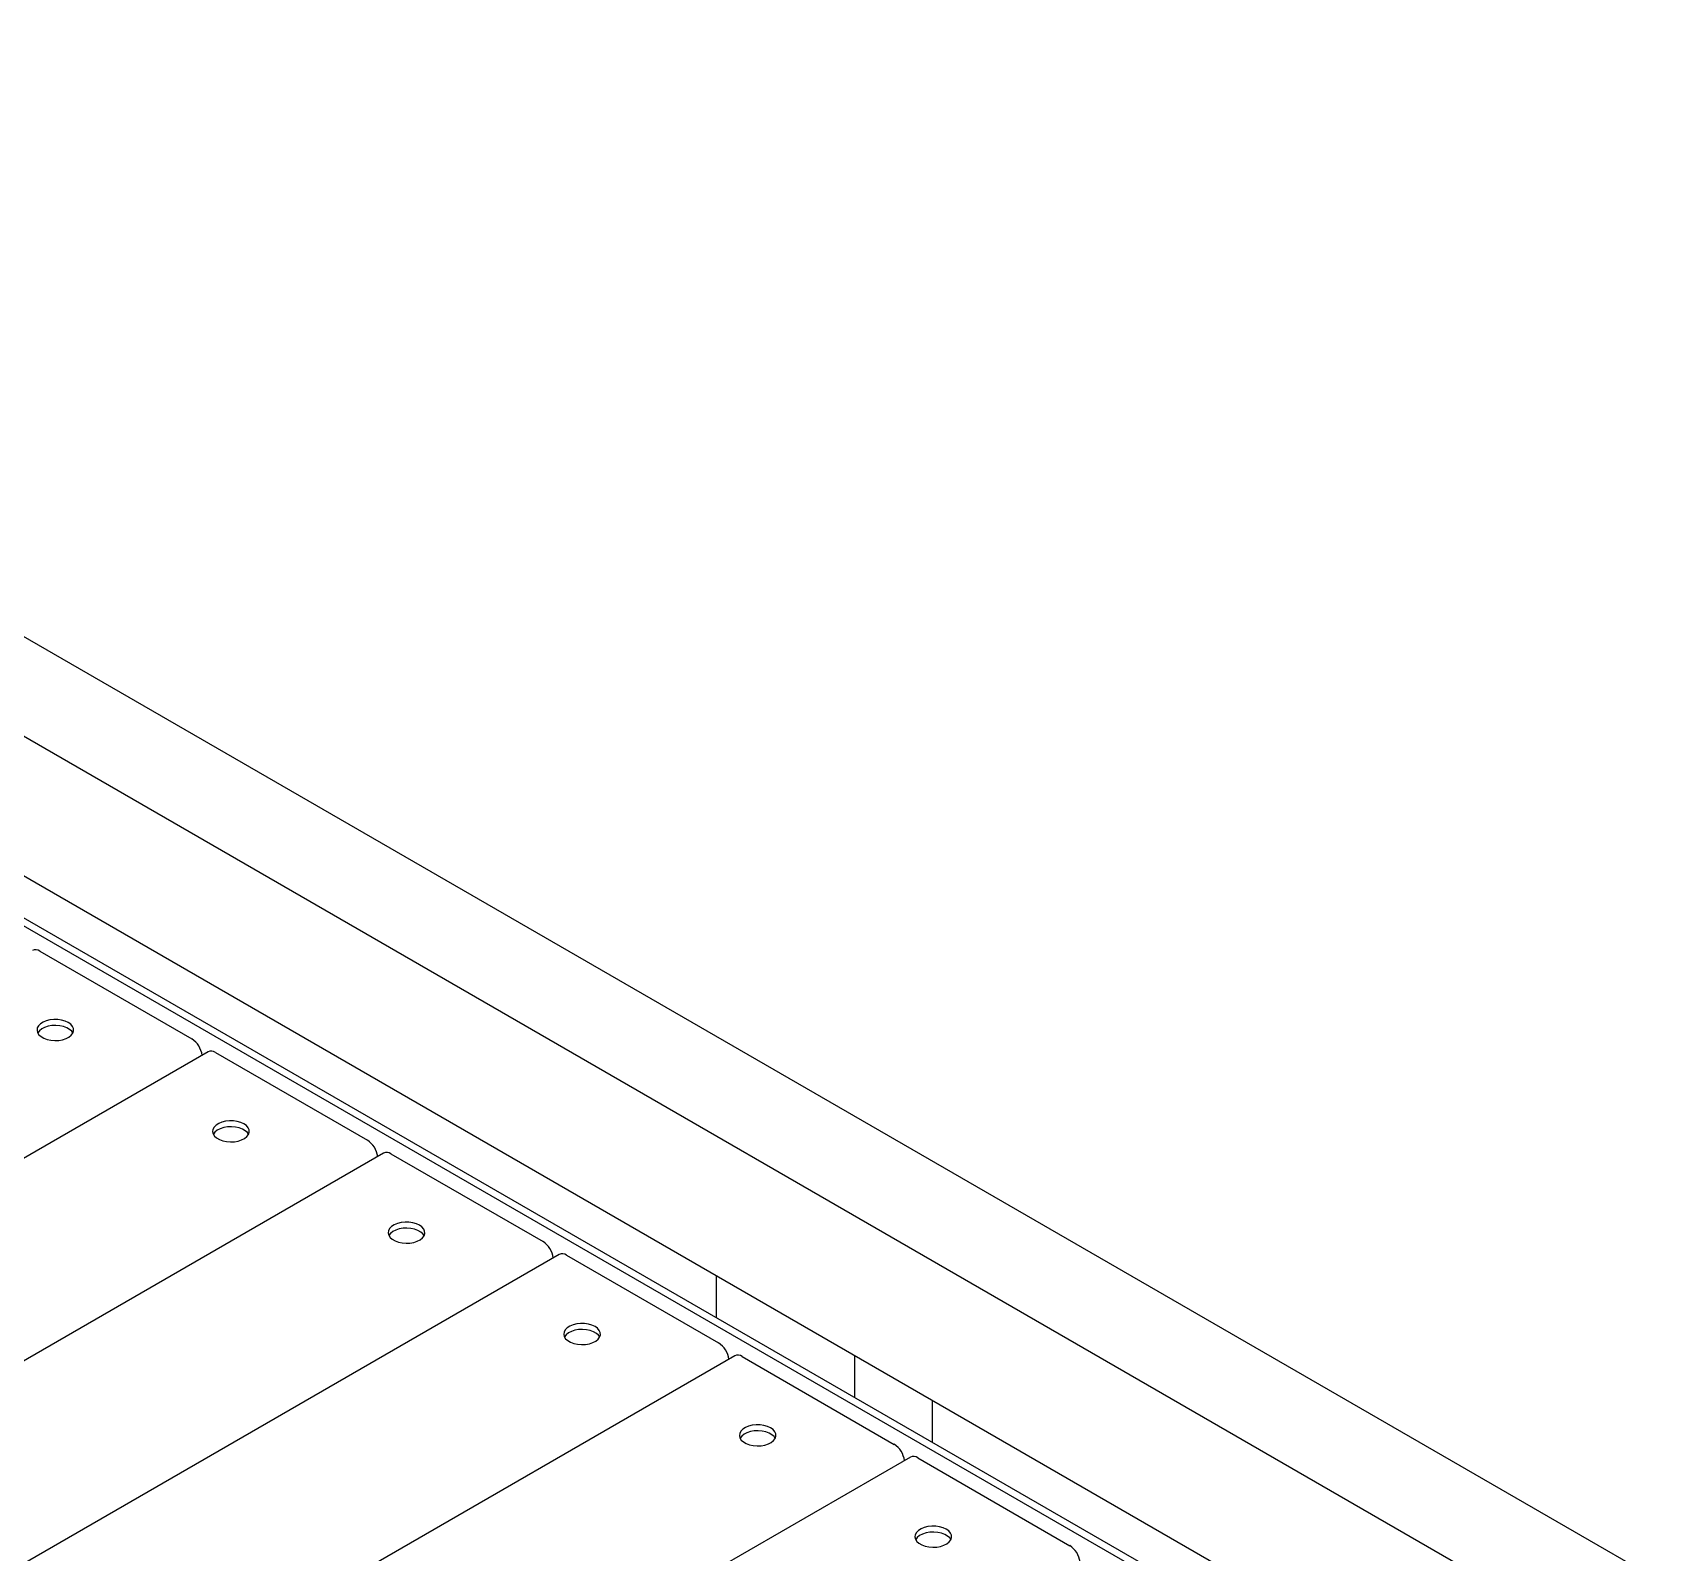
# Model space of a CAD drawing. Header units: millimetres. Extents: x 0 to 11880, y 0 to 8400.
# Drawn here: x 4931 to 5595, y 2186 to 2808 of the extents above; entities that cross this region are included whole.
import ezdxf

# ---------------------------------------------------------------- set-up
doc = ezdxf.new("R2010")
doc.units = ezdxf.units.MM
doc.header["$LTSCALE"] = 20
doc.layers.add('ANNOTAZIONI', color=7, linetype='Continuous')
doc.styles.get("Standard").update_dxf_attribs({"font": 'arial.ttf'})
doc.dimstyles.new('SLDDIMSTYLE1', dxfattribs={"dimtxt": 0.18, "dimasz": 20.32, "dimexe": 0, "dimexo": 0.0625, "dimgap": 0, "dimtad": 0, "dimtih": 1, "dimtoh": 1, "dimdec": 0, "dimrnd": 1e-09, "dimzin": 0, "dimdsep": 46, "dimtxsty": 'Standard', "dimblk1": 'DOT', "dimblk2": 'DOT', "dimsah": 1, "dimcen": 0.09, "dimadec": 0, "dimazin": 0, "dimtfac": 20.32, "dimtdec": 0, "dimtofl": 0, "dimtmove": 0, "dimatfit": 3, "dimldrblk": 'DOT', "dimfxl": 1, "dimfrac": 2, "dimtolj": 1, "dimtzin": 0, "dimarcsym": 0})

# ---------------------------------------------------------------- blocks, each defined once
blk = doc.blocks.new('_Dot')
at = {"color": 0, "linetype": 'ByBlock', "lineweight": -2}
blk.add_line((-0.5, 0), (-1, 0), dxfattribs=at)
at = {"color": 0, "linetype": 'ByBlock', "const_width": 0.5}
blk.add_lwpolyline([(-0.25, 0, 1), (0.25, 0, 1)], format="xyb", close=True, dxfattribs=at)

msp = doc.modelspace()

# ---------------------------------------------------------------- linework, layer by layer
at = {"color": 7, "linetype": 'Continuous', "lineweight": 25}
for p, q in [((6355.66, 1736.59), (3127.72, 3600.04)), ((6320.3, 1716.18), (3092.36, 3579.63)), ((6320.3, 1659.02), (3092.36, 3522.48)), ((6304.04, 1648), (3076.1, 3511.45)), ((6306.87, 1649.64), (3078.93, 3513.09)), ((4933.95, 2432.4), (4996.18, 2396.48)), ((5002.8, 2391.22), (4734.09, 2236.11)), ((5005.79, 2390.93), (5068.02, 2355)), ((5074.64, 2349.75), (4805.94, 2194.63)), ((5077.64, 2349.45), (5139.86, 2313.53)), ((5146.48, 2308.28), (4877.78, 2153.16)), ((5149.48, 2307.98), (5211.7, 2272.06)), ((5210.85, 2282.35), (5210.85, 2299.5)), ((5218.32, 2266.8), (4949.62, 2111.68)), ((5221.32, 2266.51), (5283.55, 2230.58)), ((5267.42, 2249.7), (5267.42, 2266.84)), ((5299.24, 2231.33), (5299.24, 2248.47)), ((5290.16, 2225.33), (5021.46, 2070.21)), ((5293.16, 2225.03), (5355.39, 2189.11))]:
    msp.add_line(p, q, dxfattribs=at)
at = {"color": 7, "linetype": 'Continuous', "lineweight": 25, "flags": 128}
for points in [[(4945.62, 2403.21), (4944.36, 2403.8), (4942.9, 2404.22), (4941.33, 2404.44), (4939.71, 2404.47), (4938.12, 2404.29), (4936.63, 2403.92), (4935.31, 2403.37), (4934.23, 2402.68), (4933.43, 2401.86), (4932.95, 2400.97), (4932.82, 2400.03), (4933.04, 2399.11), (4933.6, 2398.23), (4934.47, 2397.44), (4935.62, 2396.78), (4936.98, 2396.27), (4938.51, 2395.95), (4940.11, 2395.82), (4941.73, 2395.9), (4943.28, 2396.17), (4944.69, 2396.63), (4945.9, 2397.26), (4946.85, 2398.02), (4947.49, 2398.88), (4947.79, 2399.8), (4947.75, 2400.74), (4947.36, 2401.64), (4946.64, 2402.48), (4945.62, 2403.21)], [(4947.51, 2398.93), (4947.04, 2399.63), (4946.16, 2400.41), (4945.02, 2401.08), (4943.65, 2401.58), (4942.13, 2401.9), (4940.52, 2402.03), (4938.9, 2401.95), (4937.35, 2401.68), (4935.94, 2401.22), (4934.73, 2400.59), (4933.79, 2399.83), (4933.15, 2398.97), (4933.12, 2398.93)], [(5017.46, 2361.74), (5016.2, 2362.33), (5014.75, 2362.74), (5013.17, 2362.97), (5011.55, 2362.99), (5009.96, 2362.82), (5008.47, 2362.45), (5007.15, 2361.9), (5006.07, 2361.2), (5005.27, 2360.39), (5004.79, 2359.49), (5004.66, 2358.56), (5004.88, 2357.63), (5005.44, 2356.75), (5006.31, 2355.97), (5007.46, 2355.3), (5008.83, 2354.8), (5010.35, 2354.48), (5011.96, 2354.35), (5013.57, 2354.43), (5015.12, 2354.7), (5016.53, 2355.16), (5017.74, 2355.79), (5018.69, 2356.55), (5019.33, 2357.41), (5019.63, 2358.33), (5019.59, 2359.26), (5019.2, 2360.17), (5018.48, 2361.01), (5017.46, 2361.74)], [(5019.35, 2357.45), (5018.88, 2358.15), (5018, 2358.94), (5016.86, 2359.6), (5015.49, 2360.11), (5013.97, 2360.43), (5012.36, 2360.56), (5010.75, 2360.48), (5009.2, 2360.21), (5007.78, 2359.74), (5006.58, 2359.12), (5005.63, 2358.36), (5004.99, 2357.5), (5004.97, 2357.45)], [(5089.3, 2320.27), (5088.04, 2320.85), (5086.59, 2321.27), (5085.01, 2321.49), (5083.39, 2321.52), (5081.8, 2321.34), (5080.31, 2320.97), (5078.99, 2320.43), (5077.91, 2319.73), (5077.11, 2318.91), (5076.64, 2318.02), (5076.5, 2317.09), (5076.72, 2316.16), (5077.28, 2315.28), (5078.16, 2314.49), (5079.3, 2313.83), (5080.67, 2313.33), (5082.19, 2313), (5083.8, 2312.88), (5085.41, 2312.95), (5086.96, 2313.23), (5088.38, 2313.69), (5089.58, 2314.31), (5090.53, 2315.07), (5091.17, 2315.93), (5091.48, 2316.85), (5091.43, 2317.79), (5091.04, 2318.7), (5090.32, 2319.54), (5089.3, 2320.27)], [(5091.19, 2315.98), (5090.72, 2316.68), (5089.85, 2317.47), (5088.7, 2318.13), (5087.33, 2318.63), (5085.81, 2318.96), (5084.2, 2319.08), (5082.59, 2319.01), (5081.04, 2318.73), (5079.63, 2318.27), (5078.42, 2317.65), (5077.47, 2316.89), (5076.83, 2316.03), (5076.81, 2315.98)], [(5161.15, 2278.79), (5159.88, 2279.38), (5158.43, 2279.79), (5156.86, 2280.02), (5155.23, 2280.05), (5153.64, 2279.87), (5152.15, 2279.5), (5150.83, 2278.95), (5149.75, 2278.26), (5148.95, 2277.44), (5148.48, 2276.55), (5148.35, 2275.61), (5148.56, 2274.69), (5149.12, 2273.81), (5150, 2273.02), (5151.14, 2272.36), (5152.51, 2271.85), (5154.03, 2271.53), (5155.64, 2271.4), (5157.26, 2271.48), (5158.81, 2271.75), (5160.22, 2272.21), (5161.43, 2272.84), (5162.37, 2273.6), (5163.01, 2274.46), (5163.32, 2275.38), (5163.27, 2276.32), (5162.88, 2277.22), (5162.16, 2278.06), (5161.15, 2278.79)], [(5163.04, 2274.51), (5162.56, 2275.2), (5161.69, 2275.99), (5160.54, 2276.66), (5159.18, 2277.16), (5157.65, 2277.48), (5156.05, 2277.61), (5154.43, 2277.53), (5152.88, 2277.26), (5151.47, 2276.8), (5150.26, 2276.17), (5149.31, 2275.41), (5148.67, 2274.55), (5148.65, 2274.51)], [(5232.99, 2237.32), (5231.72, 2237.91), (5230.27, 2238.32), (5228.7, 2238.55), (5227.08, 2238.57), (5225.48, 2238.4), (5223.99, 2238.03), (5222.68, 2237.48), (5221.59, 2236.78), (5220.8, 2235.97), (5220.32, 2235.07), (5220.19, 2234.14), (5220.41, 2233.21), (5220.97, 2232.33), (5221.84, 2231.54), (5222.99, 2230.88), (5224.35, 2230.38), (5225.87, 2230.06), (5227.48, 2229.93), (5229.1, 2230), (5230.65, 2230.28), (5232.06, 2230.74), (5233.27, 2231.37), (5234.21, 2232.13), (5234.85, 2232.99), (5235.16, 2233.91), (5235.12, 2234.84), (5234.72, 2235.75), (5234, 2236.59), (5232.99, 2237.32)], [(5234.88, 2233.03), (5234.4, 2233.73), (5233.53, 2234.52), (5232.38, 2235.18), (5231.02, 2235.69), (5229.49, 2236.01), (5227.89, 2236.14), (5226.27, 2236.06), (5224.72, 2235.78), (5223.31, 2235.32), (5222.1, 2234.7), (5221.16, 2233.94), (5220.52, 2233.08), (5220.49, 2233.03)], [(5304.83, 2195.84), (5303.57, 2196.43), (5302.11, 2196.85), (5300.54, 2197.07), (5298.92, 2197.1), (5297.33, 2196.92), (5295.84, 2196.55), (5294.52, 2196.01), (5293.44, 2195.31), (5292.64, 2194.49), (5292.16, 2193.6), (5292.03, 2192.67), (5292.25, 2191.74), (5292.81, 2190.86), (5293.68, 2190.07), (5294.83, 2189.41), (5296.19, 2188.9), (5297.72, 2188.58), (5299.32, 2188.46), (5300.94, 2188.53), (5302.49, 2188.81), (5303.9, 2189.27), (5305.11, 2189.89), (5306.06, 2190.65), (5306.7, 2191.51), (5307, 2192.43), (5306.96, 2193.37), (5306.57, 2194.28), (5305.85, 2195.12), (5304.83, 2195.84)], [(5306.72, 2191.56), (5306.25, 2192.26), (5305.37, 2193.05), (5304.23, 2193.71), (5302.86, 2194.21), (5301.34, 2194.54), (5299.73, 2194.66), (5298.11, 2194.59), (5296.56, 2194.31), (5295.15, 2193.85), (5293.94, 2193.23), (5293, 2192.46), (5292.36, 2191.6), (5292.33, 2191.56)]]:
    msp.add_lwpolyline(points, dxfattribs=at)
at = {"color": 7, "linetype": 'Continuous', "lineweight": 25}
for centre, radius, start, end in [((4932.2, 2429.95), 3.02, 54.38242, 114.30712), ((4991.1, 2388.62), 9.36, 7.44622, 57.14065), ((5004.04, 2388.47), 3.02, 54.38242, 114.30712), ((5062.94, 2347.14), 9.36, 7.44622, 57.14065), ((5075.88, 2347), 3.02, 54.38242, 114.30712), ((5134.78, 2305.67), 9.36, 7.44622, 57.14065), ((5147.72, 2305.53), 3.02, 54.38242, 114.30712), ((5206.63, 2264.2), 9.36, 7.44622, 57.14065), ((5219.56, 2264.05), 3.02, 54.38242, 114.30712), ((5278.47, 2222.72), 9.36, 7.44622, 57.14065), ((5291.41, 2222.58), 3.02, 54.38242, 114.30712), ((5350.31, 2181.25), 9.36, 7.44622, 57.14065)]:
    msp.add_arc(centre, radius, start, end, dxfattribs=at)

# ---------------------------------------------------------------- leaders
at = {"layer": 'ANNOTAZIONI'}
msp.add_leader([(4355.25, 2552.09), (5013.21, 3016.9), (5138.21, 3016.9)], dimstyle='SLDDIMSTYLE1', dxfattribs=at)

doc.saveas('drawing.dxf')
